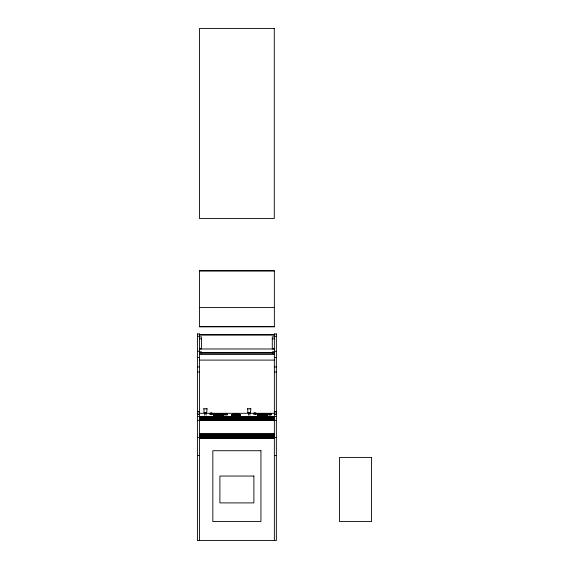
<?xml version="1.0" encoding="UTF-8"?>
<svg xmlns="http://www.w3.org/2000/svg" width="569" height="569" viewBox="0 0 569 569"><rect width="100%" height="100%" fill="white"/><g stroke="black" fill="none" stroke-linecap="round" stroke-linejoin="round"><path stroke-width="0.85" d="M234.755 415.761L235.893 415.754L236.014 413.443L236.057 413.94M203.922 408.677L204.065 412.653L205.715 412.874L206.682 412.653L207.052 408.819L206.213 408.57M247.714 408.663L247.856 412.646L249.507 412.866L250.474 412.646L250.844 408.812L250.004 408.556M204.065 412.653L204.449 412.497M207.052 408.819L203.695 408.819M214.285 413.635L215.153 413.962M214.982 414.31L216.96 414.168L216.633 413.684M217.194 415.192L216.682 415.406M247.856 412.646L248.24 412.482M250.844 408.812L247.487 408.812M257.65 413.94L260.424 414.317L258.532 414.502M258.39 413.919L258.042 413.77L258.447 413.635M258.084 414.659L258.639 414.893M258.02 414.979L260.403 414.979L257.473 415.192L258.369 415.519M259.983 413.791L260.382 413.635M260.382 413.827L260.019 413.635M260.296 414.204L260.687 413.948M260.382 414.765L260.268 414.815M260.367 415.427L260.246 415.477M260.993 415.192L260.054 415.519M261.491 414.73L263.874 414.73L260.993 415.021M239.072 414.502A6.835 4.858 -79.8 0 0 232.892 415.526L231.704 415L232.323 414.63A6.835 5.754 74.1 0 1 239.641 415.398L240.132 414.837L238.198 414.381M216.469 413.876L216.96 413.862M216.746 414.147L217.194 414.019L216.86 413.876M217.863 414.367L220.082 414.73L218.19 414.915M219.926 414.573L219.492 414.289M221.334 414.118L220.971 414.218L221.526 414.367M223.574 414.339L221.177 414.474L224.122 414.694L220.978 414.872L222.059 414.673M219.918 415.228L220.281 415.121L219.734 414.979M223.397 414.324L223.759 414.218L223.354 414.047M224.933 414.09L225.111 414.31M227.173 414.31L227.536 414.211L227.173 414.104M258.198 413.585L257.729 414.019L258.077 414.218M258.198 414.218L259.933 414.502M258.198 414.609L257.835 414.716L259.933 414.922M260.382 413.741L260.019 413.912M258.184 415.27L258.006 415.491M260.652 414.161L260.993 414.019L260.296 413.834M268.902 414.104L268.54 414.211L270.296 414.445M267.373 414.993L267.195 414.765M212.052 413.691L212.6 413.542L212.052 413.4M214.598 413.542L214.285 413.827L214.883 413.94M214.655 413.635L213.681 414.019L214.022 414.161M216.469 414.218L214.25 414.317L216.86 414.161M214.577 414.829L214.228 414.979L216.611 414.979L214.093 414.773L214.84 414.538M218.055 414.324L217.5 414.467L218.304 414.645M218.048 414.581L217.699 414.73L219.584 414.915M217.657 414.73L217.372 415.1M221.526 414.076L221.334 414.324M218.048 414.979L217.493 415.121L218.048 415.27M216.263 415.519L216.817 415.37L216.455 415.27M217.65 415.384C215.829 416.252 222.65 415.918 219.769 415.334M219.734 415.27L220.651 414.943L219.776 414.68M224.897 414.474C223.126 415.199 229.151 415.199 227.38 414.474M255.908 413.677C250.147 412.539 258.618 412.874 255.374 413.336M257.714 413.862L258.077 413.812M260.268 413.791L259.791 413.94M260.389 414.218L260.751 414.168M260.076 414.858L260.438 414.837M257.97 415.633C256.192 416.352 262.238 416.38 260.46 415.633M263.532 414.616L264.087 414.467L263.532 414.324M265.325 414.332L264.4 414.694L265.325 415.014M261.441 415.384C259.62 416.252 266.441 415.918 263.561 415.334M267.003 414.367L267.558 414.218L267.195 414.118M263.525 415.27L263.874 415.121L262.992 414.922M268.945 414.04L269.628 414.41M268.689 414.474C266.982 415.484 274.265 414.773 270.389 414.396M267.003 415.014L267.914 414.694L267.039 414.431M270.773 414.353C265.126 413.087 272.964 413.571 270.531 413.99M235.893 415.754L239.641 415.398M210.331 413.755C207.308 414.481 215.103 414.481 212.088 413.755M211.803 413.72C213.908 413.265 208.496 413.172 210.366 413.691M214.598 413.627L216.469 413.67M214.193 413.798L215.893 413.72M214.278 413.812L214.684 413.791M216.284 413.919L215.729 413.962M216.192 414.239L216.597 414.218M217.913 414.296L218.304 414.289M216.035 414.893L216.469 414.609M214.826 415.192L214.029 415.37L214.577 415.519M219.492 414.645L220.288 414.467L219.257 414.232M217.906 414.95L218.581 414.922M219.883 414.637L218.894 414.673M221.49 414.431L220.608 414.694L221.49 414.957M222.963 414.396L223.354 414.388M216.014 415.555L216.405 415.541M219.776 415.206L220.139 415.157M219.485 415.306L219.876 415.292M221.49 415.086C218.475 415.804 226.263 415.804 223.247 415.086M227.123 414.381L225.779 414.445M254.471 413.357L253.667 413.535L255.424 413.77M254.187 413.748C251.171 414.474 258.959 414.474 255.943 413.748M255.659 413.713L256.455 413.535L254.364 413.322M258.39 413.542L260.076 413.627M257.992 413.798L258.482 413.791M259.983 414.239L260.474 414.232M262.096 414.289L261.299 414.467L262.096 414.645M265.46 414.012L264.763 414.218L265.567 414.396M260.218 414.886L259.542 414.915M263.675 414.637L262.999 414.666M262.089 414.943L261.335 415.185L262.373 415.32M265.175 414.701L267.153 414.701M266.527 414.637L264.77 414.872L265.133 414.972M259.813 415.555L260.204 415.541M266.47 414.673C269.251 414.289 263.468 414.097 265.567 414.652M263.276 415.306L264.45 414.943L263.568 414.68M265.282 415.086C262.266 415.804 270.062 415.804 267.039 415.086M270.531 414.388L271.328 414.211L270.631 414.004M266.761 415.05L267.402 414.908M211.512 413.741L211.903 413.755M214.62 413.77L215.046 413.763M216.035 413.862L215.438 413.891M214.741 414.502L216.135 414.502M214.982 414.893L213.681 415.192L214.826 415.555M222.671 414.417L223.062 414.431M221.675 414.659L223.766 414.872L221.675 415.078M226.448 414.41L227.287 414.154M214.968 415.555C211.085 415.939 218.368 416.643 216.661 415.633M216.12 415.583L215.423 415.576M219.2 415.32L219.584 415.334M255.758 413.741L255.061 413.741M258.354 413.755L258.845 413.763M259.62 414.268L260.111 414.282M263.39 414.68L261.704 414.637M266.861 414.431L265.801 414.452M261.989 414.915L264.08 415.121L261.989 415.334M270.239 414.41L270.631 414.417M259.521 415.569L259.912 415.583M266.47 415.071L266.861 415.078M210.9 413.343C215.167 412.923 207.194 413.023 211.568 413.307M210.509 413.755L211.568 413.777M215.751 413.969L215.132 413.883M211.206 414.26L211.568 414.253M215.438 414.317L215.893 414.31M222.728 414.452L222.002 414.452M258.923 413.571L259.521 413.585M258.781 413.72L260.111 413.755M219.257 414.701L218.539 414.701M214.741 414.922L216.832 414.716L216.426 414.545M259.542 413.883L258.923 413.969M258.354 414.282L259.684 414.31M219.25 415.356L218.532 415.356M258.874 414.481L259.229 414.474M215.779 415.605L215.061 415.605M218.887 415.839L219.25 415.832M269.934 414.929L270.296 414.922M266.527 415.107L265.467 415.078M262.686 415.363L263.042 415.356M259.578 415.605L258.518 415.583M266.164 415.59L266.527 415.576M259.215 416.088L259.578 416.081M199.427 270.915L274.358 270.915M199.427 307.502L274.358 307.502M199.427 326.563L274.358 326.563M199.427 326.627L274.358 326.627M274.358 326.77L199.427 326.798L199.427 270.744L274.358 270.744L274.358 326.798M197.422 334.017L199.427 334.017M274.358 334.017L276.363 334.017M274.286 334.465L199.477 334.465L199.477 337.061M199.477 335.12L274.286 335.12M197.422 336.307L199.427 336.307M274.358 336.307L276.363 336.307M199.427 336.855L201.426 336.855L201.426 348.897L199.427 348.897M274.286 336.855L272.288 336.855L272.288 348.897L274.286 348.897M199.427 338.818L201.426 338.818M272.288 338.818L274.286 338.818M274.286 348.968L199.477 348.968L199.477 348.313M197.422 351.315L199.427 351.315M274.358 351.315L276.363 351.315M199.427 351.791L201.426 351.791L201.426 353.093M274.358 351.791L272.352 351.791L272.352 353.093M199.427 352.688L274.358 352.616M199.427 352.823L274.358 352.851M199.427 352.986L274.358 352.986M199.427 354.572L274.358 354.572M197.422 357.624L199.427 357.624M274.358 357.624L276.363 357.624M199.427 360.099L274.358 360.099M197.422 366.884L199.427 366.884M274.358 366.884L276.363 366.884M197.422 372.005L199.427 372.005M274.358 372.005L276.363 372.005M197.422 411.529L199.427 411.529M274.358 411.529L276.363 411.529M197.422 411.928L199.427 411.928M274.358 411.928L276.363 411.928M199.427 413.307L274.358 413.307M197.422 414.204L199.427 414.204M274.358 414.204L276.363 414.204M197.422 414.275L199.427 414.275M274.358 414.275L276.363 414.275M197.422 416.615L276.363 416.615M199.427 416.842L274.358 416.842M199.427 417.027L274.358 417.027M199.427 417.255L274.358 417.255M199.427 417.518L274.358 417.518M199.427 417.831L274.358 417.831M199.427 418.172L274.358 418.172M199.427 418.556L274.358 418.556M199.427 418.969L274.358 418.969M199.427 419.403L274.358 419.403M199.427 419.865L274.358 419.865M197.422 420.349L276.363 420.349M199.427 433.699L274.358 433.699M199.427 434.211L274.358 434.211M199.427 434.723L274.358 434.723M199.427 435.214L274.358 435.214M199.427 435.69L274.358 435.69M199.427 436.146L274.358 436.146M199.427 436.572L274.358 436.572M199.427 436.964L274.358 436.964M199.427 437.333L274.358 437.333M197.422 437.39L199.427 437.39M274.358 437.39L276.363 437.39M199.427 437.661L274.358 437.661M199.427 437.952L274.358 437.952M199.427 438.201L274.358 438.201M199.427 438.407L274.358 438.407M197.422 455.549L199.427 455.549M274.358 455.549L276.363 455.549M259.229 413.891L258.639 413.862M258.845 414.268L259.229 414.275M215.438 413.755L216.32 413.755M259.215 415.576L258.226 415.541M218.887 414.879L219.25 414.893M215.438 414.922L214.449 414.886M249.507 412.425L250.474 412.646M259.62 413.763L260.474 413.798M225.445 414.417L225.829 414.41M221.668 414.431L222.059 414.417M214.563 414.282L215.046 414.268M218.197 414.68L218.588 414.666M218.19 415.334L218.581 415.32M214.563 415.455L214.982 415.484M215.11 415.569L214.214 415.491M233.639 415.676L234.784 415.726A6.835 1.878 -87.1 0 1 237.003 413.969M259.827 413.507L260.382 413.72M263.283 414.289L263.675 414.296M266.761 414.694L267.373 414.751M264.919 414.908L265.282 414.957M265.175 415.043L265.567 415.05M257.992 414.232L258.482 414.239M225.153 414.381L225.544 414.388M221.377 414.388L221.768 414.396M216.192 413.791L216.469 413.585M210.217 413.713L210.608 413.72M214.193 414.232L214.684 414.239M219.485 414.943L219.876 414.95M217.906 415.292L218.297 415.306M267.146 414.047L264.955 414.339M260.474 414.972L261.171 415.1M224.933 414.332L225.296 414.353M216.227 413.635L216.59 413.72M213.916 414.168L214.371 414.204M206.298 412.497L206.682 412.653M216.682 414.972L217.138 415.114M276.363 333.861L276.363 540.55L197.422 540.55L197.422 333.861M274.358 333.861L274.358 540.55M249.905 412.561L249.905 415.171M248.489 412.561L248.489 415.171M206.113 412.568L206.113 415.178M204.698 412.568L204.698 415.178M199.427 333.861L199.427 540.55M238.304 414.353A4.481 0.775 0 0 1 240.282 415.228A4.481 0.775 0 0 1 235.886 415.79M232.152 414.609A4.481 0.775 0 0 0 232.749 415.548L233.767 415.647A6.835 3.492 -84 0 1 237.878 414.033M232.237 415.37A6.835 5.896 -72.5 0 1 239.727 414.659M231.832 415.192A6.835 6.536 -54.8 0 1 240.132 414.837M231.704 415A6.835 6.728 7.1 0 1 240.26 415.029M231.875 414.808A6.835 6.458 59.3 0 1 240.09 415.221M233.027 414.481A6.835 4.659 80.6 0 1 233.461 414.118M233.923 413.834A6.835 4.659 80.6 0 1 238.937 415.548M234.229 414.019A6.835 3.236 84.6 0 1 238.041 415.662M235.111 413.962A6.835 1.6 87.6 0 1 237.003 415.733M217.742 414.019L220.089 414.076L217.742 414.019M221.213 413.77L223.56 413.827L221.213 413.77M224.99 413.763L227.33 413.812L224.99 413.763M261.541 414.019L263.881 414.076L261.541 414.019M265.012 413.77L267.352 413.827L265.012 413.77M274.286 28.45L199.463 28.45L199.463 218.524L274.286 218.524L274.286 28.45M260.943 450.726L212.842 450.726L212.842 521.545L260.943 521.545L260.943 450.726M371.578 457.412L339.508 457.412L339.508 521.545L371.578 521.545L371.578 457.412M253.888 476.047L219.897 476.047L219.897 502.904L253.888 502.904L253.888 476.047"/></g></svg>
